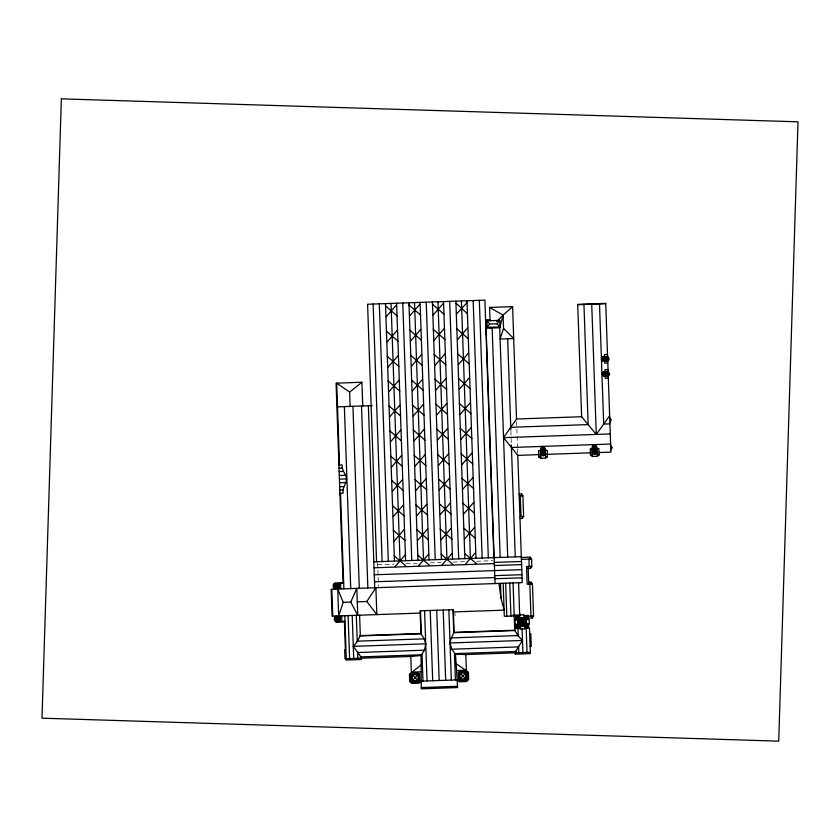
<?xml version="1.0" encoding="UTF-8"?>
<svg xmlns="http://www.w3.org/2000/svg" width="840" height="840" viewBox="0 0 840 840"><rect width="100%" height="100%" fill="white"/><g stroke="black" fill="none" stroke-linecap="round" stroke-linejoin="round"><path stroke-width="0.63" stroke-dasharray="4.2 3.15" d="M377.727 564.711L394.023 564.134M406.014 563.714L416.966 563.336M430.175 562.874L441.116 562.496M453.106 562.075L464.594 561.676M476.595 561.256L492.954 560.679M516.611 421.606L517.514 447.584M517.556 448.875L517.745 454.072M510.878 431.088L511.319 443.709M455.018 613.337L455.102 615.804M377.654 562.758L378.483 586.362"/><path stroke-width="1.26" d="M455.511 654.287L457.611 687.561L421.281 688.832L421.05 655.484L424.473 650.192L425.744 643.818L424.074 638.851L420.966 633.497L420.042 610.837L453.401 609.672L454.062 632.341L451.332 637.896L450.019 642.978L451.731 649.236L455.511 654.287L465.812 654.559L530.303 652.312M339.917 493.206L343.171 493.091C341.933 487.851 346.437 483.924 346.542 478.894C346.091 473.897 341.324 470.284 342.195 464.971L338.94 465.087M540.361 454.587L540.603 448.466L542.672 446.407L544.887 448.308L545.549 454.398M515.539 654.139L515.456 651.725L522.48 640.448L518.207 636.017L514.71 630.221L454.062 632.341M591.917 448.739L593.187 445.169L594.374 444.602L595.602 445.084L597.114 448.55L597.272 456.309L592.525 456.477L590.499 455.217L590.268 448.791L591.917 448.739L592.063 452.781M518.469 622.115L520.202 618.86L522.029 618.293L523.898 618.723L525.851 621.852L524.118 625.118L520.433 625.244L518.469 622.115L525.851 621.852M361.158 659.537L361.074 657.111L353.283 646.349L357.231 641.634L360.318 635.607L420.966 633.497M507.717 557.151L499.706 327.747L503.087 315.094L512.589 306.642L516.516 419.003L503.548 437.661L517.787 455.375L522.228 582.614L331.159 589.281L332.094 616.161L420.263 613.085M607.74 361.41L603.025 361.127L601.419 359.037L602.868 356.843L607.562 356.223M608.265 376.499L603.55 376.215L601.944 374.126L603.404 371.931L608.087 371.312M503.548 328.387L500.105 339.024L513.702 338.552L503.548 328.387L503.087 315.094L489.573 307.44L490.046 320.733M343.214 602.322L338.667 615.93L337.733 589.061L343.214 602.322L350.763 602.059L356.811 588.389L357.745 615.269L350.763 602.059M516.569 617.894L517.692 616.686L518.889 617.809L516.569 617.894L516.936 618.702L517.766 619.017L517.692 616.686M518.731 617.809L517.766 618.86L517.041 618.587L516.989 617.159L518.417 617.117M516.863 626.462L519.194 626.377L518.879 627.207L517.23 627.27L517.178 625.622L517.986 625.254L519.036 626.377L518.059 627.428L517.335 627.154L517.293 625.726M519.75 625.758L524.832 625.579L525.934 624.393L525.756 619.322L524.569 618.208L519.498 618.387L518.385 619.574L518.563 624.655L519.75 625.758L520.139 628.394L514.647 628.582M524.569 618.208L524.181 615.583L528.266 615.437L528.413 619.521L527.846 618.996L528.266 615.437M525.137 617.589L526.26 616.392L527.09 616.697L527.153 618.345L525.756 618.492M527.037 618.24L526.985 616.812L525.557 616.865L525.294 617.589L526.333 618.555M525.987 625.212L527.384 625.264L527.447 626.913L525.798 626.966L525.651 625.579M525.588 626.157L526.554 625.118L527.279 625.38L527.331 626.808L525.903 626.861M520.433 625.244L523.898 618.723M519.992 518.5L522.365 518.417L523.635 516.38L522.91 495.789L521.514 493.941L519.131 494.025M528.182 568.481L530.565 568.397L531.825 566.36L531.573 559.01L530.166 557.151L521.346 557.466M528.36 618.114L532.298 617.977L533.558 615.951L532.444 584L531.038 582.141L528.664 582.225M366.818 601.493L375.889 587.727L376.834 614.607L366.818 601.493L357.284 601.828M517.787 455.375L610.911 452.12L605.714 303.387L577.71 304.364L581.637 416.735L596.274 434.427L609.641 415.758M487.127 327.401L489.605 324.03L497.049 323.768L499.758 320.387L486.896 320.838L487.127 327.401L499.989 326.949L499.758 320.387M545.401 454.409L543.154 455.963L540.803 454.566L540.603 448.466M597.103 452.603L594.856 454.156L592.505 452.76L592.305 446.659M386.306 316.627L396.302 305.13M409.773 315.808L419.759 304.311M387.188 341.901L397.183 330.404M433.23 314.99L443.226 303.492M388.07 367.154L398.066 355.656M410.644 340.988L420.641 329.49M388.931 391.766L398.927 380.268M411.526 366.093L421.522 354.596M434.112 340.179L444.108 328.681M389.802 416.682L399.798 405.185M412.388 390.915L422.384 379.418M434.994 365.389L444.98 353.892M457.58 339.538L467.565 328.041M390.673 441.641L400.669 430.143M413.259 415.926L423.255 404.429M435.855 390.106L445.851 378.609M458.451 364.581L468.447 353.084M414.131 440.822L424.127 429.324M391.556 467.05L401.552 455.553M436.727 415.055L446.723 403.557M459.312 389.277L469.308 377.78M392.406 491.18L402.402 479.682M437.598 440.003L447.594 428.505M415.023 466.231L425.019 454.734M460.183 414.32L470.18 402.822M415.863 490.466L425.859 478.968M393.288 516.558L403.284 505.06M461.055 439.183L471.051 427.686M438.48 465.413L448.476 453.915M394.149 541.086L404.145 529.589M416.756 515.76L426.741 504.263M439.341 489.909L449.337 478.411M461.947 464.594L471.933 453.096M417.617 540.466L427.613 528.969M395.042 566.664L405.038 555.167M440.202 514.647L450.198 503.15M462.798 489.227L472.794 477.729M418.499 565.845L428.495 554.348M441.084 539.805L451.07 528.308M463.669 513.975L473.666 502.478M464.541 538.965L474.537 527.468M441.956 565.026L451.952 553.529M465.423 564.207L475.419 552.71M515.288 652.827L515.33 654.15L530.355 653.625L529.462 628.068L524.622 628.236L524.832 625.579M334.667 588.147L339.234 587.979L339.087 583.852L334.068 584.031L334.215 588.158L338.646 583.874L334.498 583.569L338.782 588L338.216 584.325L334.971 584.441L335.087 587.685L338.331 587.57M336.094 616.025L334.341 617.904L334.435 620.476L336.315 622.23L344.421 621.957L345.387 649.73L344.673 649.75L344.988 658.78L346.353 660.051L361.368 659.526L361.316 658.214M335.811 621.191L339.801 616.917M411.663 681.471L412.419 680.663L412.219 674.867L418.016 674.657L418.215 680.452L419.055 682.017L411.695 682.269L411.663 681.471L418.772 673.848M459.322 679.802L466.431 672.178L466.399 671.38L459.039 671.633L459.354 680.61L466.715 680.348L466.399 671.38M519.498 618.387L519.173 616.298L516.18 616.403L515.76 619.962L515.613 615.877L516.18 616.403L519.697 615.741L504.315 616.276L503.171 583.275M516.936 618.702L518.522 617.001M519.225 617.799L517.776 619.353L517.976 624.918L519.53 626.367L525.095 626.168L526.543 624.624L526.344 619.049L524.801 617.6L519.225 617.799L519.771 617.778L518.574 582.74M517.23 627.27L518.753 625.643M525.577 618.324L527.09 616.697M524.622 628.236L525.147 627.669L528.707 628.089L528.57 624.005L528.139 627.564L528.707 628.089M525.798 626.966L527.384 625.264M456.33 314.139L467.04 302.694M496.692 321.584L503.087 315.094M609.861 422.279L611.258 419.927L609.703 417.68M610.837 450.019L612.224 447.668L610.67 445.421M350.123 406.413L349.629 392.091L361.914 382.253L362.744 405.972M540.225 450.534L538.566 450.597L538.797 457.013L540.824 458.283L545.57 458.115L547.418 456.719L547.197 450.293L545.412 450.356M597.272 456.309L599.12 454.913L598.899 448.487L597.114 448.55M421.376 664.776L409.427 674.174L409.689 681.545L411.737 683.445L419.097 683.193L421.008 681.146L457.338 679.875L459.396 681.786L466.757 681.524L468.668 679.476L468.416 672.115L455.837 663.569M519.036 623.942L525.294 620.025M525.756 619.322L527.846 618.996L527.74 616.004L524.748 616.109L524.801 617.6L526.365 619.595L529.211 619.5L529.368 623.973L526.523 624.078L528.045 624.572M518.563 624.655L515.918 624.446L516.054 628.53L516.474 624.971L516.579 627.974L519.582 627.869M344.799 615.72L346.3 658.728L410.792 656.481L421.05 655.484M489.573 307.44L512.589 306.642M577.721 304.689L605.724 303.713M490.004 319.673L485.804 319.82L495.023 583.558M486.098 328.23L499.706 327.747M607.499 354.438L604.38 354.543L604.443 356.328M602.868 356.843L607.572 356.675M601.787 357.819L607.603 357.609M601.419 359.037L607.646 358.817M601.871 360.234L607.688 360.024M603.025 361.127L607.719 360.959L608.769 359.993L609.115 358.617L607.562 356.37M607.793 363.069L604.684 363.174L604.622 361.526M608.024 369.526L604.905 369.631L604.968 371.417M603.404 371.931L608.097 371.763M602.312 372.907L608.129 372.697M361.914 382.253L336.074 383.156L343.046 582.655L334.94 582.939L333.186 584.819L333.27 587.391L335.16 589.145M601.944 374.126L608.171 373.905M602.396 375.322L608.212 375.113M603.55 376.215L608.255 376.047L609.294 375.081L609.641 373.706L608.087 371.459M608.328 378.147L605.21 378.262L605.157 376.614M337.512 406.854L372.173 405.636M516.516 419.003L581.637 416.735M510.741 427.308L588.147 424.599L583.947 304.469M609.924 423.843L603.687 424.064L599.498 303.923M503.548 437.661L610.271 433.933M511.455 447.489L610.627 444.034M592.431 453.863L597.177 453.695M338.877 463.344L339.476 463.323M538.797 457.013L540.782 456.95M545.528 456.781L547.418 456.719M590.499 455.217L592.473 455.144M597.219 454.976L599.12 454.913M339.045 468.195L342.3 468.08M339.171 471.576L343.35 471.429M339.308 475.524L345.723 475.304M339.433 479.147L346.542 478.894M339.56 482.759L345.975 482.538M339.696 486.717L343.885 486.57M339.812 490.098L343.067 489.983M339.98 494.949L340.589 494.928M519.204 495.915L522.91 495.789M519.918 516.516L523.635 516.38M373.821 561.824L521.325 556.678M521.419 559.356L531.573 559.01M494.277 562.433L521.493 561.488M374.031 567.808L494.319 563.609M494.393 565.551L521.598 564.596M531.825 566.36L526.565 566.549L527.173 584.178L532.444 584M374.272 574.791L521.777 569.646M494.739 575.642L521.955 574.697M374.514 581.784L494.812 577.584M343.665 583.244L340.599 583.359L340.798 588.945M494.855 578.76L522.06 577.804M453.474 611.929L504.105 610.155L500.987 598.227L498.992 583.422M335.223 617.075L340.242 616.896L340.389 621.023L335.37 621.201L335.223 617.075L339.938 621.044M513.156 615.163L524.149 614.775L524.255 617.621L527.457 617.516M344.999 621.317L341.933 621.422L341.733 615.825M528.287 616.13L533.558 615.951M516.285 619.405L518.385 619.574M517.797 619.899L514.952 619.994L515.109 624.477L517.955 624.372M525.095 626.168L524.548 626.188L524.654 629.034L520.17 629.192L520.076 626.346M525.431 626.157L527.751 626.083M359.552 635.975L421.312 633.822L420.515 610.827M515.498 630.536L453.737 632.688L452.928 609.693M529.662 633.917L530.817 633.885L531.248 646.412L530.103 646.453M357.336 641.183L424.074 638.851M451.332 637.896L518.07 635.565M353.283 646.349L425.744 643.818M450.019 642.978L522.48 640.448M357.735 652.523L424.473 650.192M451.731 649.236L518.469 646.905M360.286 656.912L422.048 654.759L422.971 681.072M516.232 651.462L454.471 653.625L455.385 679.949M420.683 671.8L411.338 672.126L410.792 656.481M457.013 670.53L466.368 670.204L465.812 654.559M411.411 674.1L410.603 674.131L410.865 681.502L419.832 681.188L419.58 673.817L411.411 674.1L419.034 681.208M459.879 673.197L465.675 672.998L465.875 678.794L460.079 678.993L459.879 673.197L459.06 672.441L466.694 679.55M412.419 680.663L418.215 680.452M421.344 687.55L457.485 686.291M525.147 627.669L528.15 627.564M525.934 624.393L526.543 624.624M518.899 620.256L525.42 623.721M349.629 392.091L336.683 383.135L339.538 465.066M432.317 304.08L444.129 314.391M456.666 328.629L468.479 338.94M408.86 304.899L420.672 315.21M433.199 329.28L445.011 339.591M457.538 353.682L469.35 363.993M385.403 305.718L397.215 316.029M409.742 330.078L421.554 340.389M434.081 354.48L445.893 364.791M458.399 378.378L470.211 388.689M386.284 331.002L398.097 341.313M410.613 355.194L422.425 365.505M434.942 379.207L446.754 389.508M459.281 403.41L471.093 413.721M387.167 356.255L398.979 366.555M411.485 380.016L423.297 390.317M435.813 404.156L447.626 414.467M460.142 428.284L471.954 438.585M388.028 380.867L399.83 391.178M412.356 405.017L424.169 415.328M436.685 429.104L448.497 439.415M461.034 453.684L472.846 463.995M388.889 405.783L400.701 416.094M413.228 429.923L425.04 440.233M437.577 454.503L449.39 464.814M461.895 478.328L473.707 488.639M389.76 430.742L401.572 441.053M414.11 455.322L425.922 465.633M438.428 479.01L450.24 489.321M462.756 503.076L474.569 513.387M390.653 456.141L402.465 466.452M414.96 479.556L426.772 489.867M439.288 503.748L451.101 514.059M463.628 528.056L475.44 538.367M391.493 480.281L403.305 490.581M415.842 504.861L427.655 515.172M440.171 528.895L451.983 539.207M464.51 553.298L476.322 563.609M392.385 505.659L404.187 515.97M416.703 529.557L428.516 539.868M441.053 554.117L452.865 564.428M393.236 530.187L405.048 540.498M417.596 554.936L429.397 565.247M394.128 555.755L405.941 566.066M456.12 303.219L467.261 313.614M525.441 616.76L527.153 618.345M516.873 617.053L518.5 618.576M525.819 625.401L527.447 626.913M517.178 625.622L518.879 627.207M497.049 323.768L499.989 326.949M486.896 320.838L489.605 324.03M520.202 618.86L524.118 625.118M526.26 616.392L526.333 618.712M591.727 304.195L596.274 434.427M596.589 446.502L596.799 452.613M595.602 445.084L595.865 452.644M594.374 444.602L594.657 452.687M593.187 445.169L593.45 452.729M592.4 452.77L592.525 456.477M545.444 454.409L545.57 458.115M544.887 448.308L545.097 454.419M543.9 446.891L544.163 454.451M542.672 446.407L542.955 454.493M541.485 446.975L541.748 454.534M540.698 454.577L540.824 458.283M530.166 557.151L530.24 559.051M530.492 566.412L530.565 568.397M531.038 582.141L531.111 584.042M532.224 615.993L532.298 617.977M528.958 559.094L529.211 566.454M529.83 584.083L530.943 616.046M528.119 566.496L528.728 584.125M526.554 624.96L526.638 627.28M521.514 493.941L521.577 495.831M522.302 516.432L522.365 518.417M526.166 628.183L527.006 652.418M520.296 495.884L521.02 516.474M522.029 618.293L522.291 625.674M522.049 628.32L522.9 652.565M517.986 625.254L518.07 627.575M517.944 628.467L518.207 636.017M518.563 646.338L518.794 652.712M507.654 338.762L510.836 429.828M511.361 444.969L515.267 556.889M513.062 582.928L514.71 630.221M509.765 583.044L510.919 616.046M505.659 583.191L506.804 616.182M492.156 328.02L500.168 557.413M500.462 583.37L500.987 598.227M490.266 327.296L490.298 328.083M493.878 557.634L484.89 300.143L367.584 304.238L376.572 561.729M479.336 300.332L488.324 557.833M473.161 300.552L482.15 558.044M466.988 300.762L475.976 558.264M461.423 300.962L470.421 558.453M455.868 301.151L464.867 558.653M449.694 301.371L458.693 558.863M443.52 301.581L452.519 559.083M448.865 609.829L451.322 680.085M437.966 301.781L446.954 559.272M443.216 610.029L445.673 680.284M432.411 301.969L441.399 559.472M426.237 302.19L435.225 559.682M436.727 610.26L439.173 680.505M420.063 302.4L429.051 559.902M430.227 610.481L432.684 680.736M414.509 302.6L423.497 560.091M424.578 610.68L427.035 680.936M408.954 302.788L417.942 560.291M419.055 682.017L418.751 673.04L411.38 673.302L411.695 682.269M402.769 303.009L411.768 560.5M396.596 303.219L405.594 560.721M391.041 303.419L400.04 560.91M385.487 303.608L394.475 561.11M379.312 303.828L388.3 561.32M373.139 304.038L382.127 561.54M368.372 405.772L374.724 587.769M361.505 406.014L367.857 588M352.937 406.308L359.289 588.304M359.604 615.206L360.318 635.607M356.318 615.321L357.231 641.634M357.599 651.966L357.819 658.329M352.202 615.457L353.703 658.476M344.369 406.613L350.731 588.599M348.096 615.605L349.598 658.623M340.526 493.185L343.865 588.84M338.646 583.874L338.804 588.452L334.677 588.588L334.498 583.569M331.832 589.712L332.745 615.741M519.635 613.221L519.677 614.933M61.352 98.847L42 718.179L778.722 741.153L798 121.821L61.352 98.847M519.131 620.372L518.731 622.104L520.548 625.013L522.281 625.412L525.189 623.595L525.588 621.863L523.772 618.954L522.039 618.555L519.131 620.372M520.349 621.023L520.107 622.051L521.199 623.795L523.246 623.721L523.971 622.944L524.212 621.915L523.12 620.172L521.073 620.246L520.349 621.023M517.303 617.452L517.335 618.272L518.154 618.25L518.123 617.421L517.303 617.452M517.597 626.021L517.629 626.84L518.448 626.819L518.427 625.989L517.597 626.021M525.871 617.159L525.903 617.977L526.722 617.946L526.691 617.127L525.871 617.159M526.166 625.726L526.197 626.546L527.016 626.514L526.995 625.695L526.166 625.726M339.78 616.466L335.654 616.613L335.832 621.631L339.959 621.495L339.78 616.466M339.37 617.369L336.126 617.484L336.242 620.728L339.486 620.613L339.37 617.369M467.229 672.158L458.262 672.462L458.524 679.833L467.492 679.518L467.229 672.158"/></g></svg>
